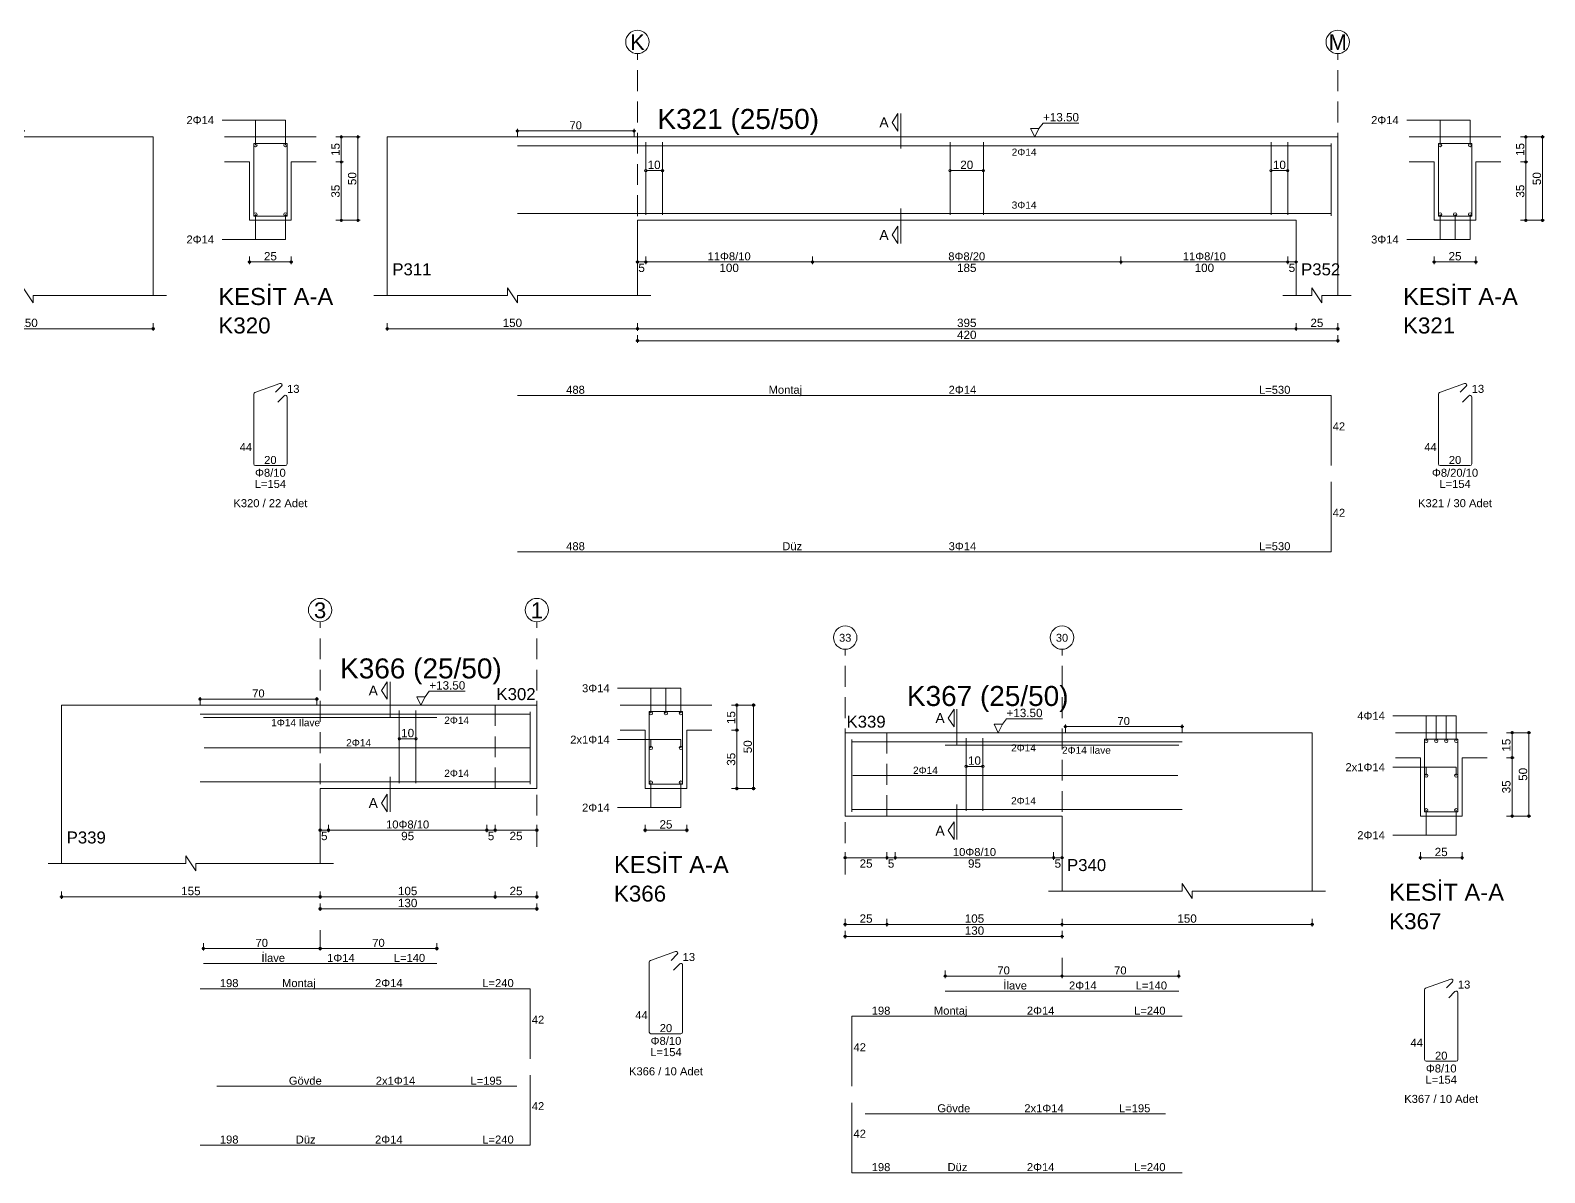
# Model space of a CAD drawing. Header units: millimetres. Extents: x 2232 to 85269, y -3593 to 5869.
# Drawn here: x 57228 to 58591, y -1405 to -377 of the extents above; entities that cross this region are included whole.
import ezdxf

# ---------------------------------------------------------------- set-up
doc = ezdxf.new("R2010")
doc.units = ezdxf.units.MM
doc.linetypes.add('DASHDOT2', pattern=[12.7, 6.35, -3.175, 0, -3.175])
doc.linetypes.add('DASHED4', pattern=[18.75, 12.5, -6.25])
doc.layers.add('aks', color=251, linetype='DASHDOT2', lineweight=35)
for name, color, linetype in [('Donatı Topl. Uzun. Yazısı', 7, 'Continuous'), ('Donatı Uz. Yazısı', 7, 'Continuous'), ('Donatı Yazısı', 7, 'Continuous'), ('Donatı Çizgisi', 7, 'Continuous'), ('Kiriş', 7, 'Continuous'), ('Standart', 7, 'Continuous'), ('Ölçülendirme', 7, 'Continuous')]:
    doc.layers.add(name, color=color, linetype=linetype)
doc.styles.add('arial_1_18', font='arial.ttf', dxfattribs={"height": 0.2})

# ---------------------------------------------------------------- blocks, each defined once
blk = doc.blocks.new('IDE263Entity7537')
at = {"layer": 'aks', "color": 30, "linetype": 'DASHED4', "lineweight": 5}
blk.add_lwpolyline([(8556.08, 2001.7), (8556.08, 2136.7)], dxfattribs=at)
at = {"layer": 'aks', "color": 1, "linetype": 'Continuous', "lineweight": 5}
blk.add_circle((8556.08, 2143.7), 7, dxfattribs=at)
at = {"layer": 'Donatı Çizgisi', "color": 5, "linetype": 'Continuous', "lineweight": 5}
for points in [[(8560.08, 2039.3), (8560.08, 2082.7)], [(8560.08, 2081.3), (8878.08, 2081.3)], [(8688.58, 2039.9), (8688.58, 2083.5)], [(8698.58, 2039.9), (8698.58, 2083.5)], [(9016.42, 2039.2), (9016.42, 2082.8)], [(9016.42, 2082.8), (9036.42, 2082.8)], [(9036.42, 2039.2), (9036.42, 2082.8)], [(8560.08, 2040.7), (8878.08, 2040.7)], [(9016.42, 2039.2), (9036.42, 2039.2)], [(9017.09, 1933.44), (9032.09, 1938.91)], [(9029.52, 1933.59), (9033.16, 1937.23)], [(8560.08, 1889.7), (8560.08, 1931.7)], [(8560.08, 1931.7), (8878.08, 1931.7)], [(9016.42, 1890.62), (9016.42, 1932.49)], [(9030.9, 1927.68), (9034.67, 1931.46)], [(9036.42, 1890.62), (9036.42, 1930.74)], [(9017.44, 1889.6), (9035.4, 1889.6)], [(8560.08, 1837.85), (8560.08, 1879.85)], [(8560.08, 1837.85), (8878.08, 1837.85)]]:
    blk.add_lwpolyline(points, dxfattribs=at)
for centre in [(9017.42, 2081.8), (9035.42, 2081.8), (9017.42, 2040.2), (9035.42, 2040.2)]:
    blk.add_circle(centre, 1, dxfattribs=at)
for centre, start, end in [((9032.44, 1937.95), 315, 110), ((9017.44, 1932.49), 110, 180), ((9035.4, 1930.74), 0, 135), ((9017.44, 1890.62), 180, 270), ((9035.4, 1890.62), 270, 0)]:
    blk.add_arc(centre, 1.02, start, end, dxfattribs=at)
at = {"layer": 'Kiriş', "color": 1, "linetype": 'Continuous', "lineweight": 5}
for points in [[(8556.08, 1991.7), (8556.08, 2086.7)], [(8556.08, 2086.7), (8956.08, 2086.7)], [(8956.08, 1991.7), (8956.08, 2086.7)], [(8998.92, 2086.7), (9053.92, 2086.7)], [(8998.92, 2071.7), (9013.92, 2071.7)], [(9013.92, 2036.7), (9013.92, 2071.7)], [(9038.92, 2071.7), (9053.92, 2071.7)], [(9038.92, 2036.7), (9038.92, 2071.7)], [(8581.08, 2036.7), (8806.08, 2036.7)], [(8581.08, 1991.7), (8581.08, 2036.7)], [(8806.08, 1991.7), (8806.08, 2036.7)], [(9013.92, 2036.7), (9038.92, 2036.7)], [(8548.08, 1991.7), (8565.58, 1991.7)], [(8571.58, 1987.2), (8565.58, 1996.2)], [(8565.58, 1991.7), (8565.58, 1996.2)], [(8571.58, 1991.7), (8589.08, 1991.7)], [(8571.58, 1987.2), (8571.58, 1991.7)], [(8798.08, 1991.7), (8878.08, 1991.7)], [(8884.08, 1987.2), (8878.08, 1996.2)], [(8878.08, 1991.7), (8878.08, 1996.2)], [(8884.08, 1991.7), (8964.08, 1991.7)], [(8884.08, 1987.2), (8884.08, 1991.7)]]:
    blk.add_lwpolyline(points, dxfattribs=at)
at = {"layer": 'Ölçülendirme', "color": 1, "linetype": 'Continuous', "lineweight": 5}
for points in [[(8665.83, 2095.45), (8669.33, 2100.7)], [(8669.33, 2090.2), (8669.33, 2100.7)], [(8671.08, 2079.7), (8671.08, 2100.7)], [(8669.33, 2090.2), (8665.83, 2095.45)], [(8717.33, 2086.7), (8714.83, 2091.7)], [(8714.83, 2091.7), (8719.83, 2091.7)], [(8719.83, 2091.7), (8717.33, 2086.7)], [(8719.83, 2091.7), (8722.33, 2095.03)], [(8722.33, 2095.03), (8743.89, 2095.03)], [(8807.08, 2090.3), (8879.08, 2090.3)], [(8808.08, 2087.05), (8808.08, 2091.55)], [(8878.08, 2087.05), (8878.08, 2091.55)], [(8997.42, 2096.8), (9035.42, 2096.8)], [(9017.42, 2081.8), (9017.42, 2096.8)], [(9035.42, 2081.8), (9035.42, 2096.8)], [(8717.33, 2086.7), (8717.33, 2086.7)], [(9065.67, 2086.7), (9080.17, 2086.7)], [(9068.92, 2035.7), (9068.92, 2087.7)], [(9078.92, 2035.7), (9078.92, 2087.7)], [(9065.67, 2071.7), (9070.17, 2071.7)], [(8688.58, 2066.5), (8698.58, 2066.5)], [(8671.08, 2022.7), (8671.08, 2043.7)], [(9017.42, 2025.2), (9017.42, 2040.2)], [(9035.42, 2025.2), (9035.42, 2040.2)], [(9065.67, 2036.7), (9080.17, 2036.7)], [(8665.83, 2027.95), (8669.33, 2033.2)], [(8669.33, 2022.7), (8665.83, 2027.95)], [(8669.33, 2022.7), (8669.33, 2033.2)], [(8997.42, 2025.2), (9035.42, 2025.2)], [(8580.08, 2011.7), (8807.08, 2011.7)], [(8581.08, 2010.45), (8581.08, 2014.95)], [(8586.08, 2010.45), (8586.08, 2014.95)], [(8801.08, 2010.45), (8801.08, 2014.95)], [(8806.08, 2010.45), (8806.08, 2014.95)], [(9012.92, 2011.7), (9039.92, 2011.7)], [(9013.92, 2010.45), (9013.92, 2014.95)], [(9038.92, 2010.45), (9038.92, 2014.95)], [(8555.08, 1971.7), (8957.08, 1971.7)], [(8556.08, 1970.45), (8556.08, 1974.95)], [(8581.08, 1970.45), (8581.08, 1974.95)], [(8806.08, 1970.45), (8806.08, 1974.95)], [(8956.08, 1970.45), (8956.08, 1974.95)], [(8555.08, 1964.5), (8807.08, 1964.5)], [(8556.08, 1963.25), (8556.08, 1967.75)], [(8806.08, 1963.25), (8806.08, 1967.75)]]:
    blk.add_lwpolyline(points, dxfattribs=at)
for centre in [(8808.08, 2090.3), (8878.08, 2090.3), (9068.92, 2086.7), (9078.92, 2086.7), (9068.92, 2071.7), (8688.58, 2066.5), (8698.58, 2066.5), (9068.92, 2036.7), (9078.92, 2036.7), (8581.08, 2011.7), (8586.08, 2011.7), (8586.08, 2011.7), (8801.08, 2011.7), (8801.08, 2011.7), (8806.08, 2011.7), (9013.92, 2011.7), (9038.92, 2011.7), (8556.08, 1971.7), (8581.08, 1971.7), (8581.08, 1971.7), (8806.08, 1971.7), (8806.08, 1971.7), (8956.08, 1971.7), (8556.08, 1964.5), (8806.08, 1964.5)]:
    blk.add_circle(centre, 0.75, dxfattribs=at)
at = {"layer": 'aks', "color": 1, "linetype": 'Continuous', "lineweight": 5, "style": 'arial_1_18'}
blk.add_text('J', height=9.45, dxfattribs=at).set_placement((8552.78, 2138.82))
at = {"layer": 'Donatı Topl. Uzun. Yazısı', "color": 1, "linetype": 'Continuous', "lineweight": 5, "style": 'arial_1_18'}
for s, p in [('L=360', (8843.35, 1932.66)), ('L=154', (9017, 1876.16)), ('L=360', (8843.35, 1838.81))]:
    blk.add_text(s, height=4.8, dxfattribs=at).set_placement(p)
at = {"layer": 'Donatı Uz. Yazısı', "color": 1, "linetype": 'Continuous', "lineweight": 5, "style": 'arial_1_18'}
for s, p in [('318', (8579.16, 1932.66)), ('13', (9036.42, 1933.2)), ('42', (8561.04, 1910.7)), ('44', (9008, 1898.32)), ('20', (9022.69, 1890.56)), ('42', (8561.04, 1858.85)), ('318', (8579.16, 1838.81))]:
    blk.add_text(s, height=4.8, dxfattribs=at).set_placement(p)
at = {"layer": 'Donatı Yazısı', "color": 5, "linetype": 'Continuous', "lineweight": 5, "style": 'arial_1_18'}
for s, p in [('2Φ14', (8976.08, 2094.4)), ('2Φ14', (8976.08, 2022.8)), ('2Φ14', (8728.62, 1932.66)), ('Φ8/10', (9017.22, 1882.88)), ('K320 / 22 Adet', (9004.23, 1864.64)), ('2Φ14', (8728.62, 1838.81))]:
    blk.add_text(s, height=4.8, dxfattribs=at).set_placement(p)
for p in [(8715.54, 2075.42), (8715.54, 2043.66)]:
    blk.add_text('2Φ14', height=4.32, rotation=360, dxfattribs=at).set_placement(p)
at = {"layer": 'Donatı Yazısı', "color": 1, "linetype": 'Continuous', "lineweight": 5, "style": 'arial_1_18'}
for s, p in [('Montaj', (8651.25, 1932.66)), ('Düz', (8659.46, 1838.81))]:
    blk.add_text(s, height=4.8, dxfattribs=at).set_placement(p)
at = {"layer": 'Kiriş', "color": 1, "linetype": 'Continuous', "lineweight": 5, "style": 'arial_1_18'}
for s, height, p in [('K320 (25/50)', 12, (8593.08, 2091.5)), ('P346', 7.2, (8559.08, 2003.7)), ('P311', 7.2, (8809.08, 2003.7)), ('KESİT A-A', 10.2, (8995.22, 1985.9)), ('K320', 9.6, (8995.22, 1968.82))]:
    blk.add_text(s, height=height, dxfattribs=at).set_placement(p)
at = {"layer": 'Ölçülendirme', "color": 1, "linetype": 'Continuous', "lineweight": 5, "style": 'arial_1_18'}
for s, height, p in [('A', 5.95, (8658.19, 2092.48)), ('+13.50', 5, (8722.33, 2096.03)), ('70', 4.8, (8839.35, 2091.3)), ('A', 5.95, (8658.19, 2024.98)), ('25', 5, (9022.53, 2012.66)), ('5', 5, (8581.64, 2005.7)), ('215', 5, (8687.75, 2005.7)), ('5', 5, (8801.64, 2005.7)), ('25', 5, (8564.7, 1972.7)), ('225', 5, (8687.75, 1972.7)), ('150', 5, (8875.25, 1972.7)), ('250', 5, (8687.75, 1965.5))]:
    blk.add_text(s, height=height, dxfattribs=at).set_placement(p)
for s, rotation, p in [('15', 90, (9067.96, 2075.32)), ('10', 360, (8689.7, 2067.46)), ('50', 90, (9077.96, 2057.82)), ('35', 90, (9067.96, 2050.32))]:
    blk.add_text(s, height=5, rotation=rotation, dxfattribs=at).set_placement(p)
at = {"layer": 'Ölçülendirme', "color": 5, "linetype": 'Continuous', "lineweight": 5, "style": 'arial_1_18'}
blk.add_text('22Φ8/10', height=4.8, dxfattribs=at).set_placement((8680.65, 2012.7))
blk = doc.blocks.new('IDE263Entity7538')
at = {"layer": 'aks', "color": 30, "linetype": 'DASHED4', "lineweight": 5}
for points in [[(9246.53, 2001.7), (9246.53, 2136.7)], [(9666.53, 2001.7), (9666.53, 2136.7)]]:
    blk.add_lwpolyline(points, dxfattribs=at)
at = {"layer": 'aks', "color": 1, "linetype": 'Continuous', "lineweight": 5}
for centre in [(9246.53, 2143.7), (9666.53, 2143.7)]:
    blk.add_circle(centre, 7, dxfattribs=at)
at = {"layer": 'Donatı Çizgisi', "color": 5, "linetype": 'Continuous', "lineweight": 5}
for points in [[(9174.53, 2081.3), (9662.53, 2081.3)], [(9251.53, 2039.9), (9251.53, 2083.5)], [(9261.53, 2039.9), (9261.53, 2083.5)], [(9434.03, 2039.9), (9434.03, 2083.5)], [(9454.03, 2039.9), (9454.03, 2083.5)], [(9626.53, 2039.9), (9626.53, 2083.5)], [(9636.53, 2039.9), (9636.53, 2083.5)], [(9662.53, 2039.3), (9662.53, 2082.7)], [(9726.87, 2039.2), (9726.87, 2082.8)], [(9726.87, 2082.8), (9746.87, 2082.8)], [(9746.87, 2039.2), (9746.87, 2082.8)], [(9174.53, 2040.7), (9662.53, 2040.7)], [(9726.87, 2039.2), (9746.87, 2039.2)], [(9727.54, 1933.44), (9742.54, 1938.91)], [(9739.97, 1933.59), (9743.61, 1937.23)], [(9174.53, 1931.7), (9662.53, 1931.7)], [(9662.53, 1889.7), (9662.53, 1931.7)], [(9726.87, 1890.62), (9726.87, 1932.49)], [(9741.35, 1927.68), (9745.13, 1931.46)], [(9746.87, 1890.62), (9746.87, 1930.74)], [(9727.89, 1889.6), (9745.85, 1889.6)], [(9662.53, 1837.85), (9662.53, 1879.85)], [(9174.53, 1837.85), (9662.53, 1837.85)]]:
    blk.add_lwpolyline(points, dxfattribs=at)
for centre in [(9727.87, 2081.8), (9745.87, 2081.8), (9727.87, 2040.2), (9736.87, 2040.2), (9745.87, 2040.2)]:
    blk.add_circle(centre, 1, dxfattribs=at)
for centre, start, end in [((9742.89, 1937.95), 315, 110), ((9727.89, 1932.49), 110, 180), ((9745.85, 1930.74), 0, 135), ((9727.89, 1890.62), 180, 270), ((9745.85, 1890.62), 270, 0)]:
    blk.add_arc(centre, 1.02, start, end, dxfattribs=at)
at = {"layer": 'Kiriş', "color": 1, "linetype": 'Continuous', "lineweight": 5}
for points in [[(9096.53, 2086.7), (9666.53, 2086.7)], [(9096.53, 1991.7), (9096.53, 2086.7)], [(9666.53, 1991.7), (9666.53, 2086.7)], [(9709.37, 2086.7), (9764.37, 2086.7)], [(9709.37, 2071.7), (9724.37, 2071.7)], [(9724.37, 2036.7), (9724.37, 2071.7)], [(9749.37, 2071.7), (9764.37, 2071.7)], [(9749.37, 2036.7), (9749.37, 2071.7)], [(9246.53, 2036.7), (9641.53, 2036.7)], [(9246.53, 1991.7), (9246.53, 2036.7)], [(9641.53, 1991.7), (9641.53, 2036.7)], [(9724.37, 2036.7), (9749.37, 2036.7)], [(9088.53, 1991.7), (9168.53, 1991.7)], [(9174.53, 1987.2), (9168.53, 1996.2)], [(9168.53, 1991.7), (9168.53, 1996.2)], [(9174.53, 1991.7), (9254.53, 1991.7)], [(9174.53, 1987.2), (9174.53, 1991.7)], [(9633.53, 1991.7), (9651.03, 1991.7)], [(9657.03, 1987.2), (9651.03, 1996.2)], [(9651.03, 1991.7), (9651.03, 1996.2)], [(9657.03, 1991.7), (9674.53, 1991.7)], [(9657.03, 1987.2), (9657.03, 1991.7)]]:
    blk.add_lwpolyline(points, dxfattribs=at)
at = {"layer": 'Ölçülendirme', "color": 1, "linetype": 'Continuous', "lineweight": 5}
for points in [[(9399.28, 2095.45), (9402.78, 2100.7)], [(9402.78, 2090.2), (9402.78, 2100.7)], [(9404.53, 2079.7), (9404.53, 2100.7)], [(9173.53, 2090.3), (9245.53, 2090.3)], [(9174.53, 2087.05), (9174.53, 2091.55)], [(9244.53, 2087.05), (9244.53, 2091.55)], [(9402.78, 2090.2), (9399.28, 2095.45)], [(9484.78, 2086.7), (9482.28, 2091.7)], [(9482.28, 2091.7), (9487.28, 2091.7)], [(9487.28, 2091.7), (9484.78, 2086.7)], [(9487.28, 2091.7), (9489.78, 2095.03)], [(9489.78, 2095.03), (9511.34, 2095.03)], [(9707.87, 2096.8), (9745.87, 2096.8)], [(9727.87, 2081.8), (9727.87, 2096.8)], [(9745.87, 2081.8), (9745.87, 2096.8)], [(9484.78, 2086.7), (9484.78, 2086.7)], [(9776.12, 2086.7), (9790.62, 2086.7)], [(9779.37, 2035.7), (9779.37, 2087.7)], [(9789.37, 2035.7), (9789.37, 2087.7)], [(9776.12, 2071.7), (9780.62, 2071.7)], [(9251.53, 2066.5), (9261.53, 2066.5)], [(9434.03, 2066.5), (9454.03, 2066.5)], [(9626.53, 2066.5), (9636.53, 2066.5)], [(9404.53, 2022.7), (9404.53, 2043.7)], [(9727.87, 2025.2), (9727.87, 2040.2)], [(9736.87, 2025.2), (9736.87, 2040.2)], [(9745.87, 2025.2), (9745.87, 2040.2)], [(9776.12, 2036.7), (9790.62, 2036.7)], [(9399.28, 2027.95), (9402.78, 2033.2)], [(9402.78, 2022.7), (9399.28, 2027.95)], [(9402.78, 2022.7), (9402.78, 2033.2)], [(9707.87, 2025.2), (9745.87, 2025.2)], [(9245.53, 2011.7), (9642.53, 2011.7)], [(9246.53, 2010.45), (9246.53, 2014.95)], [(9251.53, 2010.45), (9251.53, 2014.95)], [(9351.53, 2010.45), (9351.53, 2014.95)], [(9536.53, 2010.45), (9536.53, 2014.95)], [(9636.53, 2010.45), (9636.53, 2014.95)], [(9641.53, 2010.45), (9641.53, 2014.95)], [(9723.37, 2011.7), (9750.37, 2011.7)], [(9724.37, 2010.45), (9724.37, 2014.95)], [(9749.37, 2010.45), (9749.37, 2014.95)], [(9095.53, 1971.7), (9667.53, 1971.7)], [(9096.53, 1970.45), (9096.53, 1974.95)], [(9246.53, 1970.45), (9246.53, 1974.95)], [(9641.53, 1970.45), (9641.53, 1974.95)], [(9666.53, 1970.45), (9666.53, 1974.95)], [(9245.53, 1964.5), (9667.53, 1964.5)], [(9246.53, 1963.25), (9246.53, 1967.75)], [(9666.53, 1963.25), (9666.53, 1967.75)]]:
    blk.add_lwpolyline(points, dxfattribs=at)
for centre in [(9174.53, 2090.3), (9244.53, 2090.3), (9779.37, 2086.7), (9789.37, 2086.7), (9779.37, 2071.7), (9251.53, 2066.5), (9261.53, 2066.5), (9434.03, 2066.5), (9454.03, 2066.5), (9626.53, 2066.5), (9636.53, 2066.5), (9779.37, 2036.7), (9789.37, 2036.7), (9246.53, 2011.7), (9251.53, 2011.7), (9251.53, 2011.7), (9351.53, 2011.7), (9351.53, 2011.7), (9536.53, 2011.7), (9536.53, 2011.7), (9636.53, 2011.7), (9636.53, 2011.7), (9641.53, 2011.7), (9724.37, 2011.7), (9749.37, 2011.7), (9096.53, 1971.7), (9246.53, 1971.7), (9246.53, 1971.7), (9641.53, 1971.7), (9641.53, 1971.7), (9666.53, 1971.7), (9246.53, 1964.5), (9666.53, 1964.5)]:
    blk.add_circle(centre, 0.75, dxfattribs=at)
at = {"layer": 'aks', "color": 1, "linetype": 'Continuous', "lineweight": 5, "style": 'arial_1_18'}
for s, p in [('K', (9242.13, 2138.82)), ('M', (9661.03, 2138.82))]:
    blk.add_text(s, height=9.45, dxfattribs=at).set_placement(p)
at = {"layer": 'Donatı Topl. Uzun. Yazısı', "color": 1, "linetype": 'Continuous', "lineweight": 5, "style": 'arial_1_18'}
for s, p in [('L=530', (9619.3, 1932.66)), ('L=154', (9727.45, 1876.16)), ('L=530', (9619.3, 1838.81))]:
    blk.add_text(s, height=4.8, dxfattribs=at).set_placement(p)
at = {"layer": 'Donatı Uz. Yazısı', "color": 1, "linetype": 'Continuous', "lineweight": 5, "style": 'arial_1_18'}
for s, p in [('488', (9203.81, 1932.66)), ('13', (9746.87, 1933.2)), ('42', (9663.49, 1910.7)), ('44', (9718.45, 1898.32)), ('20', (9733.14, 1890.56)), ('42', (9663.49, 1858.85)), ('488', (9203.81, 1838.81))]:
    blk.add_text(s, height=4.8, dxfattribs=at).set_placement(p)
at = {"layer": 'Donatı Yazısı', "color": 5, "linetype": 'Continuous', "lineweight": 5, "style": 'arial_1_18'}
for s, p in [('2Φ14', (9686.53, 2094.4)), ('3Φ14', (9686.53, 2022.8)), ('2Φ14', (9433.17, 1932.66)), ('Φ8/20/10', (9723.01, 1882.88)), ('K321 / 30 Adet', (9714.68, 1864.64)), ('3Φ14', (9433.17, 1838.81))]:
    blk.add_text(s, height=4.8, dxfattribs=at).set_placement(p)
for s, p in [('2Φ14', (9470.99, 2075.42)), ('3Φ14', (9470.99, 2043.66))]:
    blk.add_text(s, height=4.32, rotation=360, dxfattribs=at).set_placement(p)
at = {"layer": 'Donatı Yazısı', "color": 1, "linetype": 'Continuous', "lineweight": 5, "style": 'arial_1_18'}
for s, p in [('Montaj', (9325.2, 1932.66)), ('Düz', (9333.41, 1838.81))]:
    blk.add_text(s, height=4.8, dxfattribs=at).set_placement(p)
at = {"layer": 'Kiriş', "color": 1, "linetype": 'Continuous', "lineweight": 5, "style": 'arial_1_18'}
for s, height, p in [('K321 (25/50)', 12, (9258.53, 2091.5)), ('P311', 7.2, (9099.53, 2003.7)), ('P352', 7.2, (9644.53, 2003.7)), ('KESİT A-A', 10.2, (9705.67, 1985.9)), ('K321', 9.6, (9705.67, 1968.82))]:
    blk.add_text(s, height=height, dxfattribs=at).set_placement(p)
at = {"layer": 'Ölçülendirme', "color": 1, "linetype": 'Continuous', "lineweight": 5, "style": 'arial_1_18'}
for s, height, p in [('A', 5.95, (9391.64, 2092.48)), ('+13.50', 5, (9489.78, 2096.03)), ('70', 4.8, (9205.8, 2091.3)), ('A', 5.95, (9391.64, 2024.98)), ('25', 5, (9732.98, 2012.66)), ('5', 5, (9247.09, 2005.7)), ('100', 5, (9295.71, 2005.7)), ('185', 5, (9438.21, 2005.7)), ('100', 5, (9580.71, 2005.7)), ('5', 5, (9637.09, 2005.7)), ('150', 5, (9165.71, 1972.7)), ('395', 5, (9438.21, 1972.7)), ('25', 5, (9650.15, 1972.7)), ('420', 5, (9438.21, 1965.5))]:
    blk.add_text(s, height=height, dxfattribs=at).set_placement(p)
for s, rotation, p in [('15', 90, (9778.41, 2075.32)), ('10', 360, (9252.65, 2067.46)), ('20', 360, (9440.15, 2067.46)), ('10', 360, (9627.65, 2067.46)), ('50', 90, (9788.41, 2057.82)), ('35', 90, (9778.41, 2050.32))]:
    blk.add_text(s, height=5, rotation=rotation, dxfattribs=at).set_placement(p)
at = {"layer": 'Ölçülendirme', "color": 5, "linetype": 'Continuous', "lineweight": 5, "style": 'arial_1_18'}
for s, p in [('11Φ8/10', (9288.6, 2012.7)), ('8Φ8/20', (9432.97, 2012.7)), ('11Φ8/10', (9573.6, 2012.7))]:
    blk.add_text(s, height=4.8, dxfattribs=at).set_placement(p)
blk = doc.blocks.new('IDE263Entity7570')
at = {"layer": 'aks', "color": 30, "linetype": 'DASHED4', "lineweight": 5}
for points in [[(9270.83, 1648.65), (9270.83, 1783.65)], [(9400.83, 1648.65), (9400.83, 1783.65)], [(9270.83, 1587.65), (9270.83, 1598.65)]]:
    blk.add_lwpolyline(points, dxfattribs=at)
at = {"layer": 'aks', "color": 1, "linetype": 'Continuous', "lineweight": 5}
for centre in [(9270.83, 1790.65), (9400.83, 1790.65)]:
    blk.add_circle(centre, 7, dxfattribs=at)
at = {"layer": 'Donatı Çizgisi', "color": 5, "linetype": 'Continuous', "lineweight": 5}
for points in [[(9198.83, 1728.25), (9396.83, 1728.25)], [(9200.83, 1726.25), (9340.83, 1726.25)], [(9318.33, 1686.85), (9318.33, 1730.45)], [(9328.33, 1686.85), (9328.33, 1730.45)], [(9396.83, 1686.25), (9396.83, 1729.65)], [(9468.25, 1686.15), (9468.25, 1729.75)], [(9468.25, 1729.75), (9488.25, 1729.75)], [(9488.25, 1686.15), (9488.25, 1729.75)], [(9201.33, 1707.95), (9396.33, 1707.95)], [(9198.83, 1687.65), (9396.83, 1687.65)], [(9468.25, 1686.15), (9488.25, 1686.15)], [(9468.92, 1580.39), (9483.93, 1585.86)], [(9481.36, 1580.54), (9485, 1584.18)], [(9200.83, 1578.65), (9340.83, 1578.65)], [(9468.25, 1537.57), (9468.25, 1579.44)], [(9482.73, 1574.63), (9486.51, 1578.41)], [(9488.25, 1537.57), (9488.25, 1577.69)], [(9198.83, 1563.55), (9396.83, 1563.55)], [(9396.83, 1521.55), (9396.83, 1563.55)], [(9469.27, 1536.55), (9487.23, 1536.55)], [(9396.83, 1469.7), (9396.83, 1511.7)], [(9208.83, 1505), (9388.83, 1505)], [(9198.83, 1469.7), (9396.83, 1469.7)]]:
    blk.add_lwpolyline(points, dxfattribs=at)
for centre in [(9469.25, 1728.75), (9478.25, 1728.75), (9487.25, 1728.75), (9469.25, 1707.95), (9487.25, 1707.95), (9469.25, 1687.15), (9487.25, 1687.15)]:
    blk.add_circle(centre, 1, dxfattribs=at)
for centre, start, end in [((9469.27, 1579.44), 110, 180), ((9484.28, 1584.9), 315, 110), ((9487.23, 1577.69), 0, 135), ((9469.27, 1537.57), 180, 270), ((9487.23, 1537.57), 270, 0)]:
    blk.add_arc(centre, 1.02, start, end, dxfattribs=at)
at = {"layer": 'Kiriş', "color": 1, "linetype": 'Continuous', "lineweight": 5}
for points in [[(9115.83, 1733.65), (9400.83, 1733.65)], [(9115.83, 1638.65), (9115.83, 1733.65)], [(9400.83, 1683.65), (9400.83, 1733.65)], [(9450.75, 1733.65), (9505.75, 1733.65)], [(9450.75, 1718.65), (9465.75, 1718.65)], [(9465.75, 1683.65), (9465.75, 1718.65)], [(9490.75, 1718.65), (9505.75, 1718.65)], [(9490.75, 1683.65), (9490.75, 1718.65)], [(9270.83, 1683.65), (9400.83, 1683.65)], [(9270.83, 1638.65), (9270.83, 1683.65)], [(9465.75, 1683.65), (9490.75, 1683.65)], [(9107.83, 1638.65), (9190.33, 1638.65)], [(9196.33, 1634.15), (9190.33, 1643.15)], [(9190.33, 1638.65), (9190.33, 1643.15)], [(9196.33, 1638.65), (9278.83, 1638.65)], [(9196.33, 1634.15), (9196.33, 1638.65)]]:
    blk.add_lwpolyline(points, dxfattribs=at)
at = {"layer": 'Kiriş', "color": 1, "linetype": 'DASHED4', "lineweight": 5}
for points in [[(9375.83, 1683.65), (9375.83, 1733.65)], [(9400.83, 1683.65), (9400.83, 1733.65)]]:
    blk.add_lwpolyline(points, dxfattribs=at)
at = {"layer": 'Ölçülendirme', "color": 1, "linetype": 'Continuous', "lineweight": 5}
for points in [[(9307.58, 1742.4), (9311.08, 1747.65)], [(9311.08, 1737.15), (9311.08, 1747.65)], [(9312.83, 1726.65), (9312.83, 1747.65)], [(9197.83, 1737.25), (9269.83, 1737.25)], [(9198.83, 1734), (9198.83, 1738.5)], [(9268.83, 1734), (9268.83, 1738.5)], [(9311.08, 1737.15), (9307.58, 1742.4)], [(9331.33, 1733.65), (9328.83, 1738.65)], [(9328.83, 1738.65), (9333.83, 1738.65)], [(9333.83, 1738.65), (9331.33, 1733.65)], [(9333.83, 1738.65), (9336.33, 1741.98)], [(9336.33, 1741.98), (9357.89, 1741.98)], [(9449.25, 1743.75), (9487.25, 1743.75)], [(9469.25, 1728.75), (9469.25, 1743.75)], [(9478.25, 1728.75), (9478.25, 1743.75)], [(9487.25, 1728.75), (9487.25, 1743.75)], [(9331.33, 1733.65), (9331.33, 1733.65)], [(9517.5, 1733.65), (9532, 1733.65)], [(9520.75, 1682.65), (9520.75, 1734.65)], [(9530.75, 1682.65), (9530.75, 1734.65)], [(9517.5, 1718.65), (9522, 1718.65)], [(9318.33, 1713.45), (9328.33, 1713.45)], [(9449.25, 1712.95), (9487.25, 1712.95)], [(9469.25, 1707.95), (9469.25, 1712.95)], [(9487.25, 1707.95), (9487.25, 1712.95)], [(9312.83, 1669.65), (9312.83, 1690.65)], [(9469.25, 1672.15), (9469.25, 1687.15)], [(9487.25, 1672.15), (9487.25, 1687.15)], [(9517.5, 1683.65), (9532, 1683.65)], [(9307.58, 1674.9), (9311.08, 1680.15)], [(9311.08, 1669.65), (9307.58, 1674.9)], [(9311.08, 1669.65), (9311.08, 1680.15)], [(9449.25, 1672.15), (9487.25, 1672.15)], [(9269.83, 1658.65), (9401.83, 1658.65)], [(9270.83, 1657.4), (9270.83, 1661.9)], [(9275.83, 1657.4), (9275.83, 1661.9)], [(9370.83, 1657.4), (9370.83, 1661.9)], [(9375.83, 1657.4), (9375.83, 1661.9)], [(9400.83, 1657.4), (9400.83, 1661.9)], [(9464.75, 1658.65), (9491.75, 1658.65)], [(9465.75, 1657.4), (9465.75, 1661.9)], [(9490.75, 1657.4), (9490.75, 1661.9)], [(9114.83, 1618.65), (9401.83, 1618.65)], [(9115.83, 1617.4), (9115.83, 1621.9)], [(9270.83, 1617.4), (9270.83, 1621.9)], [(9375.83, 1617.4), (9375.83, 1621.9)], [(9400.83, 1617.4), (9400.83, 1621.9)], [(9269.83, 1611.45), (9401.83, 1611.45)], [(9270.83, 1610.2), (9270.83, 1614.7)], [(9400.83, 1610.2), (9400.83, 1614.7)], [(9200.83, 1586.4), (9200.83, 1590.9)], [(9270.83, 1586.4), (9270.83, 1590.9)], [(9270.83, 1586.4), (9270.83, 1590.9)], [(9340.83, 1586.4), (9340.83, 1590.9)], [(9199.83, 1587.65), (9271.83, 1587.65)], [(9269.83, 1587.65), (9341.83, 1587.65)]]:
    blk.add_lwpolyline(points, dxfattribs=at)
for centre in [(9198.83, 1737.25), (9268.83, 1737.25), (9520.75, 1733.65), (9530.75, 1733.65), (9520.75, 1718.65), (9318.33, 1713.45), (9328.33, 1713.45), (9520.75, 1683.65), (9530.75, 1683.65), (9270.83, 1658.65), (9275.83, 1658.65), (9275.83, 1658.65), (9370.83, 1658.65), (9370.83, 1658.65), (9375.83, 1658.65), (9375.83, 1658.65), (9400.83, 1658.65), (9465.75, 1658.65), (9490.75, 1658.65), (9115.83, 1618.65), (9270.83, 1618.65), (9270.83, 1618.65), (9375.83, 1618.65), (9375.83, 1618.65), (9400.83, 1618.65), (9270.83, 1611.45), (9400.83, 1611.45), (9200.83, 1587.65), (9270.83, 1587.65), (9270.83, 1587.65), (9340.83, 1587.65)]:
    blk.add_circle(centre, 0.75, dxfattribs=at)
at = {"layer": 'aks', "color": 1, "linetype": 'Continuous', "lineweight": 5, "style": 'arial_1_18'}
for s, p in [('3', (9267.16, 1785.77)), ('1', (9397.16, 1785.77))]:
    blk.add_text(s, height=9.45, dxfattribs=at).set_placement(p)
at = {"layer": 'Donatı Topl. Uzun. Yazısı', "color": 1, "linetype": 'Continuous', "lineweight": 5, "style": 'arial_1_18'}
for s, p in [('L=140', (9315, 1579.61)), ('L=240', (9368.1, 1564.51)), ('L=154', (9468.83, 1523.11)), ('L=195', (9361, 1505.96)), ('L=240', (9368.1, 1470.66))]:
    blk.add_text(s, height=4.8, dxfattribs=at).set_placement(p)
at = {"layer": 'Donatı Uz. Yazısı', "color": 1, "linetype": 'Continuous', "lineweight": 5, "style": 'arial_1_18'}
for s, p in [('13', (9488.25, 1580.15)), ('198', (9210.71, 1564.51)), ('42', (9397.79, 1542.55)), ('44', (9459.83, 1545.27)), ('20', (9474.52, 1537.51)), ('42', (9397.79, 1490.7)), ('198', (9210.71, 1470.66))]:
    blk.add_text(s, height=4.8, dxfattribs=at).set_placement(p)
at = {"layer": 'Donatı Yazısı', "color": 5, "linetype": 'Continuous', "lineweight": 5, "style": 'arial_1_18'}
for s, height, p in [('3Φ14', 4.8, (9427.92, 1741.35)), ('1Φ14 İlave', 4.32, (9241.52, 1720.97)), ('2x1Φ14', 4.8, (9420.83, 1710.55)), ('2Φ14', 4.8, (9427.92, 1669.75)), ('1Φ14', 4.8, (9275.03, 1579.61)), ('2Φ14', 4.8, (9303.77, 1564.51)), ('Φ8/10', 4.8, (9469.05, 1529.83)), ('2x1Φ14', 4.8, (9304.23, 1505.96)), ('K366 / 10 Adet', 4.8, (9456.07, 1511.59)), ('2Φ14', 4.8, (9303.77, 1470.66))]:
    blk.add_text(s, height=height, dxfattribs=at).set_placement(p)
for p in [(9345.29, 1722.37), (9286.49, 1708.91), (9345.29, 1690.61)]:
    blk.add_text('2Φ14', height=4.32, rotation=360, dxfattribs=at).set_placement(p)
at = {"layer": 'Donatı Yazısı', "color": 1, "linetype": 'Continuous', "lineweight": 5, "style": 'arial_1_18'}
for s, p in [('İlave', (9235.66, 1579.61)), ('Montaj', (9248, 1564.51)), ('Gövde', (9252.08, 1505.96)), ('Düz', (9256.21, 1470.66))]:
    blk.add_text(s, height=4.8, dxfattribs=at).set_placement(p)
at = {"layer": 'Kiriş', "color": 1, "linetype": 'Continuous', "lineweight": 5, "style": 'arial_1_18'}
for s, height, p in [('K366 (25/50)', 12, (9282.83, 1749.65)), ('K302', 7.2, (9376.59, 1736.65)), ('P339', 7.2, (9118.83, 1650.65)), ('KESİT A-A', 10.2, (9447.05, 1632.85)), ('K366', 9.6, (9447.05, 1615.77))]:
    blk.add_text(s, height=height, dxfattribs=at).set_placement(p)
at = {"layer": 'Ölçülendirme', "color": 1, "linetype": 'Continuous', "lineweight": 5, "style": 'arial_1_18'}
for s, height, p in [('A', 5.95, (9299.94, 1739.42)), ('+13.50', 5, (9336.33, 1742.98)), ('70', 4.8, (9230.1, 1738.25)), ('A', 5.95, (9299.94, 1671.92)), ('25', 5, (9474.37, 1659.61)), ('5', 5, (9271.39, 1652.65)), ('95', 5, (9319.45, 1652.65)), ('5', 5, (9371.39, 1652.65)), ('25', 5, (9384.45, 1652.65)), ('155', 5, (9187.51, 1619.65)), ('105', 5, (9317.51, 1619.65)), ('130', 5, (9317.51, 1612.45)), ('25', 5, (9384.45, 1619.65))]:
    blk.add_text(s, height=height, dxfattribs=at).set_placement(p)
for s, rotation, p in [('15', 90, (9519.79, 1722.27)), ('10', 360, (9319.45, 1714.41)), ('50', 90, (9529.79, 1704.77)), ('35', 90, (9519.79, 1697.27))]:
    blk.add_text(s, height=5, rotation=rotation, dxfattribs=at).set_placement(p)
at = {"layer": 'Ölçülendirme', "color": 5, "linetype": 'Continuous', "lineweight": 5, "style": 'arial_1_18'}
for s, p in [('10Φ8/10', (9310.4, 1659.65)), ('70', (9232.1, 1588.65)), ('70', (9302.1, 1588.65))]:
    blk.add_text(s, height=4.8, dxfattribs=at).set_placement(p)
blk = doc.blocks.new('IDE263Entity7571')
at = {"layer": 'aks', "color": 30, "linetype": 'DASHED4', "lineweight": 5}
for points in [[(9798.76, 1648.65), (9798.76, 1783.65)], [(9928.76, 1648.65), (9928.76, 1783.65)], [(9928.76, 1587.65), (9928.76, 1598.65)]]:
    blk.add_lwpolyline(points, dxfattribs=at)
at = {"layer": 'aks', "color": 1, "linetype": 'Continuous', "lineweight": 5}
for centre in [(9798.76, 1790.65), (9928.76, 1790.65)]:
    blk.add_circle(centre, 7, dxfattribs=at)
at = {"layer": 'Donatı Çizgisi', "color": 5, "linetype": 'Continuous', "lineweight": 5}
for points in [[(9802.76, 1686.25), (9802.76, 1729.65)], [(9802.76, 1728.25), (10000.76, 1728.25)], [(9858.76, 1726.25), (9998.76, 1726.25)], [(9871.26, 1686.85), (9871.26, 1730.45)], [(9881.26, 1686.85), (9881.26, 1730.45)], [(10146.18, 1686.15), (10146.18, 1729.75)], [(10146.18, 1729.75), (10166.18, 1729.75)], [(10166.18, 1686.15), (10166.18, 1729.75)], [(9803.26, 1707.95), (9998.26, 1707.95)], [(9802.76, 1687.65), (10000.76, 1687.65)], [(10146.18, 1686.15), (10166.18, 1686.15)], [(10146.85, 1580.39), (10161.85, 1585.86)], [(10159.28, 1580.54), (10162.92, 1584.18)], [(9858.76, 1578.65), (9998.76, 1578.65)], [(10146.18, 1537.57), (10146.18, 1579.44)], [(10160.66, 1574.63), (10164.43, 1578.41)], [(10166.18, 1537.57), (10166.18, 1577.69)], [(9802.76, 1521.55), (9802.76, 1563.55)], [(9802.76, 1563.55), (10000.76, 1563.55)], [(10147.2, 1536.55), (10165.16, 1536.55)], [(9802.76, 1469.7), (9802.76, 1511.7)], [(9810.76, 1505), (9990.76, 1505)], [(9802.76, 1469.7), (10000.76, 1469.7)]]:
    blk.add_lwpolyline(points, dxfattribs=at)
for centre in [(10147.18, 1728.75), (10153.18, 1728.75), (10159.18, 1728.75), (10165.18, 1728.75), (10147.18, 1707.95), (10165.18, 1707.95), (10147.18, 1687.15), (10165.18, 1687.15)]:
    blk.add_circle(centre, 1, dxfattribs=at)
for centre, start, end in [((10147.2, 1579.44), 110, 180), ((10162.2, 1584.9), 315, 110), ((10165.16, 1577.69), 0, 135), ((10147.2, 1537.57), 180, 270), ((10165.16, 1537.57), 270, 0)]:
    blk.add_arc(centre, 1.02, start, end, dxfattribs=at)
at = {"layer": 'Kiriş', "color": 1, "linetype": 'DASHED4', "lineweight": 5}
for points in [[(9798.76, 1683.65), (9798.76, 1733.65)], [(9823.76, 1683.65), (9823.76, 1733.65)]]:
    blk.add_lwpolyline(points, dxfattribs=at)
at = {"layer": 'Kiriş', "color": 1, "linetype": 'Continuous', "lineweight": 5}
for points in [[(9798.76, 1683.65), (9798.76, 1733.65)], [(9798.76, 1733.65), (10078.76, 1733.65)], [(10078.76, 1638.65), (10078.76, 1733.65)], [(10128.68, 1733.65), (10183.68, 1733.65)], [(10128.68, 1718.65), (10143.68, 1718.65)], [(10143.68, 1683.65), (10143.68, 1718.65)], [(10168.68, 1718.65), (10183.68, 1718.65)], [(10168.68, 1683.65), (10168.68, 1718.65)], [(9798.76, 1683.65), (9928.76, 1683.65)], [(9928.76, 1638.65), (9928.76, 1683.65)], [(10143.68, 1683.65), (10168.68, 1683.65)], [(9920.76, 1638.65), (10000.76, 1638.65)], [(10006.76, 1634.15), (10000.76, 1643.15)], [(10000.76, 1638.65), (10000.76, 1643.15)], [(10006.76, 1638.65), (10086.76, 1638.65)], [(10006.76, 1634.15), (10006.76, 1638.65)]]:
    blk.add_lwpolyline(points, dxfattribs=at)
at = {"layer": 'Ölçülendirme', "color": 1, "linetype": 'Continuous', "lineweight": 5}
for points in [[(9860.51, 1742.4), (9864.01, 1747.65)], [(9864.01, 1737.15), (9864.01, 1747.65)], [(9865.76, 1726.65), (9865.76, 1747.65)], [(9864.01, 1737.15), (9860.51, 1742.4)], [(9890.51, 1733.65), (9888.01, 1738.65)], [(9888.01, 1738.65), (9893.01, 1738.65)], [(9893.01, 1738.65), (9890.51, 1733.65)], [(9893.01, 1738.65), (9895.51, 1741.98)], [(9895.51, 1741.98), (9917.07, 1741.98)], [(9929.76, 1737.25), (10001.76, 1737.25)], [(9930.76, 1734), (9930.76, 1738.5)], [(10000.76, 1734), (10000.76, 1738.5)], [(10127.18, 1743.75), (10165.18, 1743.75)], [(10147.18, 1728.75), (10147.18, 1743.75)], [(10153.18, 1728.75), (10153.18, 1743.75)], [(10159.18, 1728.75), (10159.18, 1743.75)], [(10165.18, 1728.75), (10165.18, 1743.75)], [(9890.51, 1733.65), (9890.51, 1733.65)], [(10195.43, 1733.65), (10209.93, 1733.65)], [(10198.68, 1682.65), (10198.68, 1734.65)], [(10208.68, 1682.65), (10208.68, 1734.65)], [(10195.43, 1718.65), (10199.93, 1718.65)], [(9871.26, 1713.45), (9881.26, 1713.45)], [(10127.18, 1712.95), (10165.18, 1712.95)], [(10147.18, 1707.95), (10147.18, 1712.95)], [(10165.18, 1707.95), (10165.18, 1712.95)], [(9865.76, 1669.65), (9865.76, 1690.65)], [(10147.18, 1672.15), (10147.18, 1687.15)], [(10165.18, 1672.15), (10165.18, 1687.15)], [(10195.43, 1683.65), (10209.93, 1683.65)], [(9860.51, 1674.9), (9864.01, 1680.15)], [(9864.01, 1669.65), (9860.51, 1674.9)], [(9864.01, 1669.65), (9864.01, 1680.15)], [(10127.18, 1672.15), (10165.18, 1672.15)], [(9797.76, 1658.65), (9929.76, 1658.65)], [(9798.76, 1657.4), (9798.76, 1661.9)], [(9823.76, 1657.4), (9823.76, 1661.9)], [(9828.76, 1657.4), (9828.76, 1661.9)], [(9923.76, 1657.4), (9923.76, 1661.9)], [(9928.76, 1657.4), (9928.76, 1661.9)], [(10142.68, 1658.65), (10169.68, 1658.65)], [(10143.68, 1657.4), (10143.68, 1661.9)], [(10168.68, 1657.4), (10168.68, 1661.9)], [(9797.76, 1618.65), (10079.76, 1618.65)], [(9798.76, 1617.4), (9798.76, 1621.9)], [(9823.76, 1617.4), (9823.76, 1621.9)], [(9928.76, 1617.4), (9928.76, 1621.9)], [(10078.76, 1617.4), (10078.76, 1621.9)], [(9797.76, 1611.45), (9929.76, 1611.45)], [(9798.76, 1610.2), (9798.76, 1614.7)], [(9928.76, 1610.2), (9928.76, 1614.7)], [(9858.76, 1586.4), (9858.76, 1590.9)], [(9928.76, 1586.4), (9928.76, 1590.9)], [(9928.76, 1586.4), (9928.76, 1590.9)], [(9998.76, 1586.4), (9998.76, 1590.9)], [(9857.76, 1587.65), (9929.76, 1587.65)], [(9927.76, 1587.65), (9999.76, 1587.65)]]:
    blk.add_lwpolyline(points, dxfattribs=at)
for centre in [(9930.76, 1737.25), (10000.76, 1737.25), (10198.68, 1733.65), (10208.68, 1733.65), (10198.68, 1718.65), (9871.26, 1713.45), (9881.26, 1713.45), (10198.68, 1683.65), (10208.68, 1683.65), (9798.76, 1658.65), (9823.76, 1658.65), (9823.76, 1658.65), (9828.76, 1658.65), (9828.76, 1658.65), (9923.76, 1658.65), (9923.76, 1658.65), (9928.76, 1658.65), (10143.68, 1658.65), (10168.68, 1658.65), (9798.76, 1618.65), (9823.76, 1618.65), (9823.76, 1618.65), (9928.76, 1618.65), (9928.76, 1618.65), (10078.76, 1618.65), (9798.76, 1611.45), (9928.76, 1611.45), (9858.76, 1587.65), (9928.76, 1587.65), (9928.76, 1587.65), (9998.76, 1587.65)]:
    blk.add_circle(centre, 0.75, dxfattribs=at)
at = {"layer": 'aks', "color": 1, "linetype": 'Continuous', "lineweight": 5, "style": 'arial_1_18'}
for s, p in [('33', (9795.09, 1788.21)), ('30', (9925.09, 1788.21))]:
    blk.add_text(s, height=4.725, dxfattribs=at).set_placement(p)
at = {"layer": 'Donatı Topl. Uzun. Yazısı', "color": 1, "linetype": 'Continuous', "lineweight": 5, "style": 'arial_1_18'}
for s, p in [('L=140', (9972.92, 1579.61)), ('L=240', (9972.02, 1564.51)), ('L=154', (10146.76, 1523.11)), ('L=195', (9962.92, 1505.96)), ('L=240', (9972.02, 1470.66))]:
    blk.add_text(s, height=4.8, dxfattribs=at).set_placement(p)
at = {"layer": 'Donatı Uz. Yazısı', "color": 1, "linetype": 'Continuous', "lineweight": 5, "style": 'arial_1_18'}
for s, p in [('13', (10166.18, 1580.15)), ('198', (9814.64, 1564.51)), ('42', (9803.72, 1542.55)), ('44', (10137.76, 1545.27)), ('20', (10152.45, 1537.51)), ('42', (9803.72, 1490.7)), ('198', (9814.64, 1470.66))]:
    blk.add_text(s, height=4.8, dxfattribs=at).set_placement(p)
at = {"layer": 'Donatı Yazısı', "color": 5, "linetype": 'Continuous', "lineweight": 5, "style": 'arial_1_18'}
for s, height, p in [('4Φ14', 4.8, (10105.84, 1741.35)), ('2Φ14 İlave', 4.32, (9928.76, 1720.97)), ('2x1Φ14', 4.8, (10098.76, 1710.55)), ('2Φ14', 4.8, (10105.84, 1669.75)), ('2Φ14', 4.8, (9932.96, 1579.61)), ('2Φ14', 4.8, (9907.7, 1564.51)), ('Φ8/10', 4.8, (10146.98, 1529.83)), ('2x1Φ14', 4.8, (9906.16, 1505.96)), ('K367 / 10 Adet', 4.8, (10133.99, 1511.59)), ('2Φ14', 4.8, (9907.7, 1470.66))]:
    blk.add_text(s, height=height, dxfattribs=at).set_placement(p)
for p in [(9898.22, 1722.37), (9839.42, 1708.91), (9898.22, 1690.61)]:
    blk.add_text('2Φ14', height=4.32, rotation=360, dxfattribs=at).set_placement(p)
at = {"layer": 'Donatı Yazısı', "color": 1, "linetype": 'Continuous', "lineweight": 5, "style": 'arial_1_18'}
for s, p in [('İlave', (9893.59, 1579.61)), ('Montaj', (9851.93, 1564.51)), ('Gövde', (9854, 1505.96)), ('Düz', (9860.14, 1470.66))]:
    blk.add_text(s, height=4.8, dxfattribs=at).set_placement(p)
at = {"layer": 'Kiriş', "color": 1, "linetype": 'Continuous', "lineweight": 5, "style": 'arial_1_18'}
for s, height, p in [('K367 (25/50)', 12, (9835.76, 1749.65)), ('K339', 7.2, (9799.51, 1736.65)), ('P340', 7.2, (9931.76, 1650.65)), ('KESİT A-A', 10.2, (10124.98, 1632.85)), ('K367', 9.6, (10124.98, 1615.77))]:
    blk.add_text(s, height=height, dxfattribs=at).set_placement(p)
at = {"layer": 'Ölçülendirme', "color": 1, "linetype": 'Continuous', "lineweight": 5, "style": 'arial_1_18'}
for s, height, p in [('A', 5.95, (9852.87, 1739.42)), ('+13.50', 5, (9895.51, 1742.98)), ('70', 4.8, (9962.03, 1738.25)), ('A', 5.95, (9852.87, 1671.92)), ('25', 5, (10152.29, 1659.61)), ('25', 5, (9807.37, 1652.65)), ('5', 5, (9824.32, 1652.65)), ('95', 5, (9872.37, 1652.65)), ('5', 5, (9924.32, 1652.65)), ('25', 5, (9807.37, 1619.65)), ('105', 5, (9870.43, 1619.65)), ('130', 5, (9870.43, 1612.45)), ('150', 5, (9997.93, 1619.65))]:
    blk.add_text(s, height=height, dxfattribs=at).set_placement(p)
for s, rotation, p in [('15', 90, (10197.72, 1722.27)), ('10', 360, (9872.37, 1714.41)), ('50', 90, (10207.72, 1704.77)), ('35', 90, (10197.72, 1697.27))]:
    blk.add_text(s, height=5, rotation=rotation, dxfattribs=at).set_placement(p)
at = {"layer": 'Ölçülendirme', "color": 5, "linetype": 'Continuous', "lineweight": 5, "style": 'arial_1_18'}
for s, p in [('10Φ8/10', (9863.33, 1659.65)), ('70', (9890.03, 1588.65)), ('70', (9960.03, 1588.65))]:
    blk.add_text(s, height=4.8, dxfattribs=at).set_placement(p)

msp = doc.modelspace()

# ---------------------------------------------------------------- block references
at = {"layer": 'Standart', "xscale": 1.5, "yscale": 1.5, "zscale": 1.5}
for name, p in [('IDE263Entity7537', (43904.8, -3602.8)), ('IDE263Entity7538', (43904.8, -3602.8)), ('IDE263Entity7570', (43582.9, -3584.4)), ('IDE263Entity7571', (43263.4, -3609.2))]:
    msp.add_blockref(name, p, dxfattribs=at)

doc.saveas('drawing.dxf')
